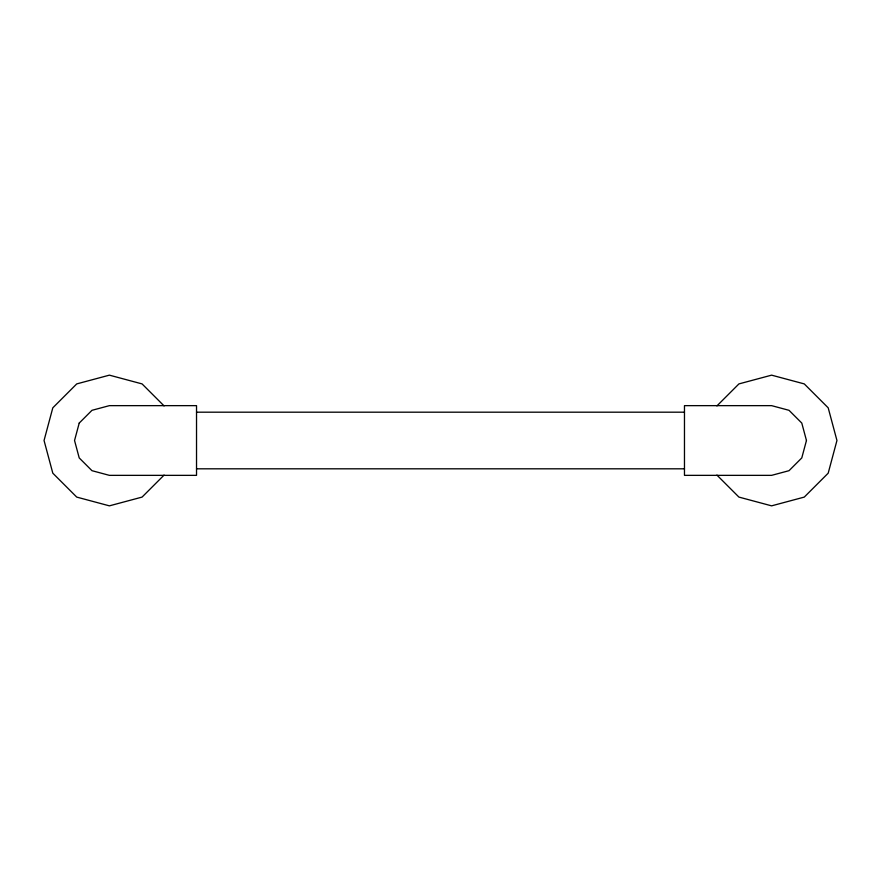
<?xml version="1.0" encoding="UTF-8"?>
<svg xmlns="http://www.w3.org/2000/svg" width="881" height="881" viewBox="0 0 881 881"><rect width="100%" height="100%" fill="white"/><g stroke="black" fill="none" stroke-linecap="round" stroke-linejoin="round"><path stroke-width="1.32" d="M164.075 475.09L142.072 497.093L109.398 505.848L76.724 497.093L52.805 473.174L44.05 440.5L52.805 407.826L76.724 383.907L109.398 375.152L142.072 383.907L164.075 405.91M716.925 405.91L738.928 383.907L771.602 375.152L804.276 383.907L828.195 407.826L836.95 440.5L828.195 473.174L804.276 497.093L771.602 505.848L738.928 497.093L716.925 475.09M196.529 412.187L684.471 412.187M196.529 468.813L684.471 468.813M79.213 423.078L74.544 440.5L79.213 457.922L91.976 470.685L109.398 475.355L196.529 475.355L196.529 405.645L109.398 405.645L91.976 410.315L79.213 423.078M806.456 440.5L801.787 457.922L789.024 470.685L771.602 475.355L684.471 475.355L684.471 405.645L771.602 405.645L789.024 410.315L801.787 423.078L806.456 440.5"/></g></svg>
